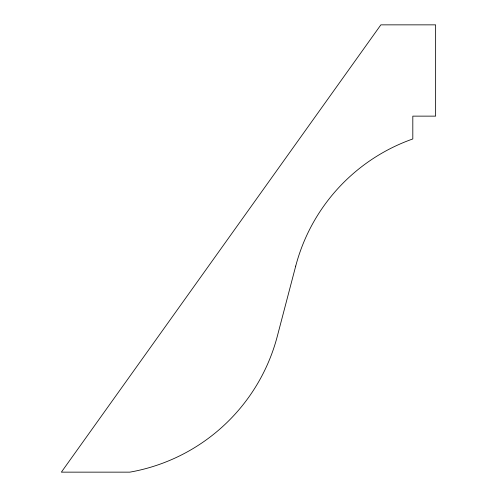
<?xml version="1.0" encoding="UTF-8"?>
<svg xmlns="http://www.w3.org/2000/svg" width="497" height="497" viewBox="0 0 497 497"><rect width="100%" height="100%" fill="white"/><g stroke="black" fill="none" stroke-linecap="round" stroke-linejoin="round"><path stroke-width="0.75" d="M295.709 266.1L277.295 336.32A185.76 185.76 0 0 1 129.829 472.15L61.367 472.15L380.864 24.85L435.633 24.85L435.633 116.136L412.814 116.136L412.814 138.955A184.375 184.375 0 0 0 295.709 266.1"/></g></svg>
